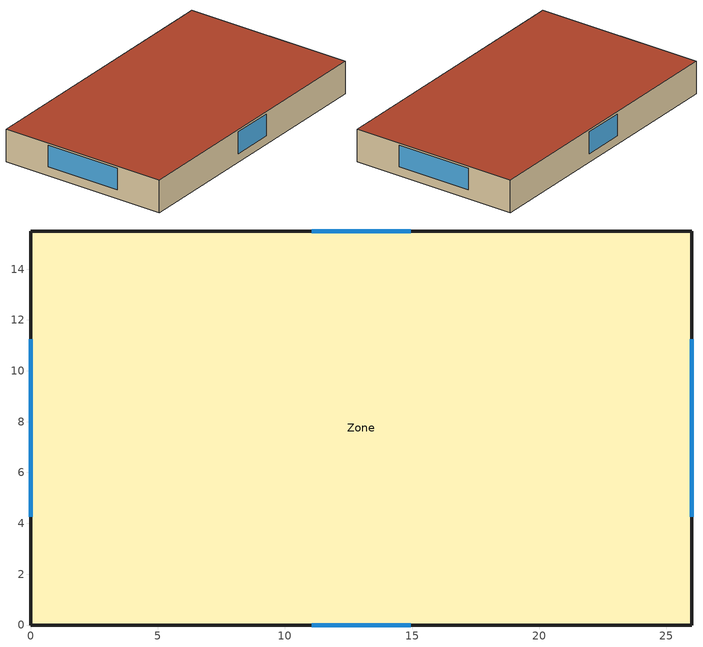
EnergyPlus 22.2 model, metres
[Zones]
Zone
 floor ground (Slab_Cons): 26,0 0,0 0,15.5 26,15.5 z0
 wall outside (ExtWall_Cons): 26,15.5 0,15.5 0,0 26,0 26,15.5 z0:3
 window (Win_Cons): 14.95,15.5 11.05,15.5 / 0,11.24 0,4.26 / 11.05,0 14.95,0 / 26,4.26 26,11.24 z0.8:2.8
 roof outside (Roof_Cons): 0,0 26,0 26,15.5 0,15.5 z3
[Building]
T3_test_03: -20, Suburbs, 0.04, 0.4, FullInteriorAndExterior, 25, 6
[Material]
Stucco25: MediumRough, 0.0253, 0.6918, 1858, 837
WallIns: MediumRough, 0.0624, 0.049, 265, 836.8
Gypsum13: MediumRough, 0.0127, 0.16, 784.9, 830
Membrane10: MediumRough, 0.0095, 0.16, 1121.3, 1460
RoofIns: MediumRough, 0.2625, 0.049, 265, 836.8
MetalDeck: MediumRough, 0.0015, 45.006, 7680, 418.4
Concrete100: MediumRough, 0.1016, 1.311, 2240, 836.8
Carpet: MediumRough, 0.0127, 0.06, 288, 1380
[Construction]
ExtWall_Cons: Stucco25, WallIns, Gypsum13
Roof_Cons: Membrane10, RoofIns, MetalDeck
Slab_Cons: Concrete100, Carpet
Win_Cons: Glazing
[WindowMaterial:SimpleGlazingSystem]
Glazing: 1.5, 0.4, 0.64
[Zone]
Zone: 0, 0, 0, 0, 1, 1, autocalculate, autocalculate
[People]
Zone_People: Zone, OCC_SCH, Area/Person, , , 5.5, 0.3, autocalculate, ACTIVITY_SCH
[Lights]
Zone_Lights: Zone, LTG_SCH, Watts/Area, , 10, , 0, 0.7, 0.2, 1
[ElectricEquipment]
Zone_Equip: Zone, EQP_SCH, Watts/Area, , 4.9, , 0, 0.5, 0
[ZoneInfiltration:DesignFlowRate]
Zone_Infil: Zone, ALWAYS_ON, AirChanges/Hour, , , , 0.15, 1, 0, 0, 0
[ZoneControl:Thermostat]
Zone_Tstat: Zone, CTRL_SCH, ThermostatSetpoint:DualSetpoint, Zone_DualSP
[ThermostatSetpoint:DualSetpoint]
Zone_DualSP: HTGSETP_SCH, CLGSETP_SCH
[DesignSpecification:OutdoorAir]
PTHP_OA_Spec: Flow/Person, 0.009
[Sizing:Zone]
Zone: SupplyAirTemperature, 14, , SupplyAirTemperature, 40, , 0.0085, 0.0075, PTHP_OA_Spec
[OutdoorAir:Mixer]
PTHP_OA_Mixer: PTHP_Mixed_Node, PTHP_OA_Node, PTHP_Relief_Node, Zone_PTHP_In
[Fan:OnOff]
PTHP_Fan: ALWAYS_ON, 0.65, 250, autosize, 0.9, 1, PTHP_Mixed_Node, PTHP_Fan_Out
[Coil:Cooling:DX:SingleSpeed]
PTHP_CoolCoil: ALWAYS_ON, autosize, autosize, 3, autosize, , , PTHP_Fan_Out, PTHP_Cool_Out, PTHP_CoolCapFT, PTHP_CoolCapFF, PTHP_CoolEIRFT, PTHP_CoolEIRFF, PTHP_CoolPLF
[Coil:Heating:DX:SingleSpeed]
PTHP_HeatCoil: ALWAYS_ON, autosize, 3, autosize, , , PTHP_Cool_Out, PTHP_Heat_Out, PTHP_HeatCapFT, PTHP_HeatCapFF, PTHP_HeatEIRFT, PTHP_HeatEIRFF, PTHP_HeatPLF, , -8, -8
[Coil:Heating:Electric]
PTHP_SuppCoil: ALWAYS_ON, 1, autosize, PTHP_Heat_Out, Zone_PTHP_Out
[ZoneHVAC:PackagedTerminalHeatPump]
Zone_PTHP: ALWAYS_ON, Zone_PTHP_In, Zone_PTHP_Out, OutdoorAir:Mixer, PTHP_OA_Mixer, autosize, , , autosize, autosize, autosize, Fan:OnOff, PTHP_Fan, Coil:Heating:DX:SingleSpeed, PTHP_HeatCoil, , Coil:Cooling:DX:SingleSpeed, PTHP_CoolCoil, , Coil:Heating:Electric, PTHP_SuppCoil, 50, 21
[Zone equipment]
Zone: Zone_PTHP
[Schedule:Compact]
ALWAYS_ON: Fraction, Through: 12/31, For: AllDays, Until: 24:00, 1
OCC_SCH: Fraction, Through: 12/31, For: Weekdays SummerDesignDay WinterDesignDay, Until: 07:00, 0, Until: 16:00, 1, Until: 24:00, 0, For: AllOtherDays, Until: 24:00, 0
LTG_SCH: Fraction, Through: 12/31, For: Weekdays SummerDesignDay WinterDesignDay, Until: 07:00, 0.2, Until: 16:00, 0.85, Until: 24:00, 0.2, For: AllOtherDays, Until: 24:00, 0.2
EQP_SCH: Fraction, Through: 12/31, For: Weekdays SummerDesignDay WinterDesignDay, Until: 07:00, 0.4, Until: 16:00, 0.95, Until: 24:00, 0.4, For: AllOtherDays, Until: 24:00, 0.4
HTGSETP_SCH: Temperature, Through: 12/31, For: Weekdays SummerDesignDay WinterDesignDay, Until: 07:00, 15.5, Until: 16:00, 21.5, Until: 24:00, 15.5, For: AllOtherDays, Until: 24:00, 15.5
CLGSETP_SCH: Temperature, Through: 12/31, For: Weekdays SummerDesignDay WinterDesignDay, Until: 07:00, 27.5, Until: 16:00, 24.5, Until: 24:00, 27.5, For: AllOtherDays, Until: 24:00, 27.5
CTRL_SCH: Any, Through: 12/31, For: AllDays, Until: 24:00, 4
ACTIVITY_SCH: Any, Through: 12/31, For: AllDays, Until: 24:00, 130
[Curve:Biquadratic]
PTHP_CoolCapFT: 0.942588, 0.00954335, 0.00068377, -0.0110427, 5.249e-06, -9.72e-06, 13, 24, 18, 46
PTHP_CoolEIRFT: 0.342414, 0.034885, -0.0006237, 0.00497722, 0.000437951, -0.000728028, 13, 24, 18, 46
[Curve:Quadratic]
PTHP_CoolCapFF; PTHP_HeatCapFF: 0.8, 0.2, 0, 0.5, 1.5
PTHP_CoolEIRFF; PTHP_HeatEIRFF: 1.1552, -0.1808, 0.0256, 0.5, 1.5
PTHP_CoolPLF; PTHP_HeatPLF: 0.85, 0.15, 0, 0, 1
PTHP_HeatCapFT; PTHP_HeatEIRFT: 1, 0, 0, -30, 30
